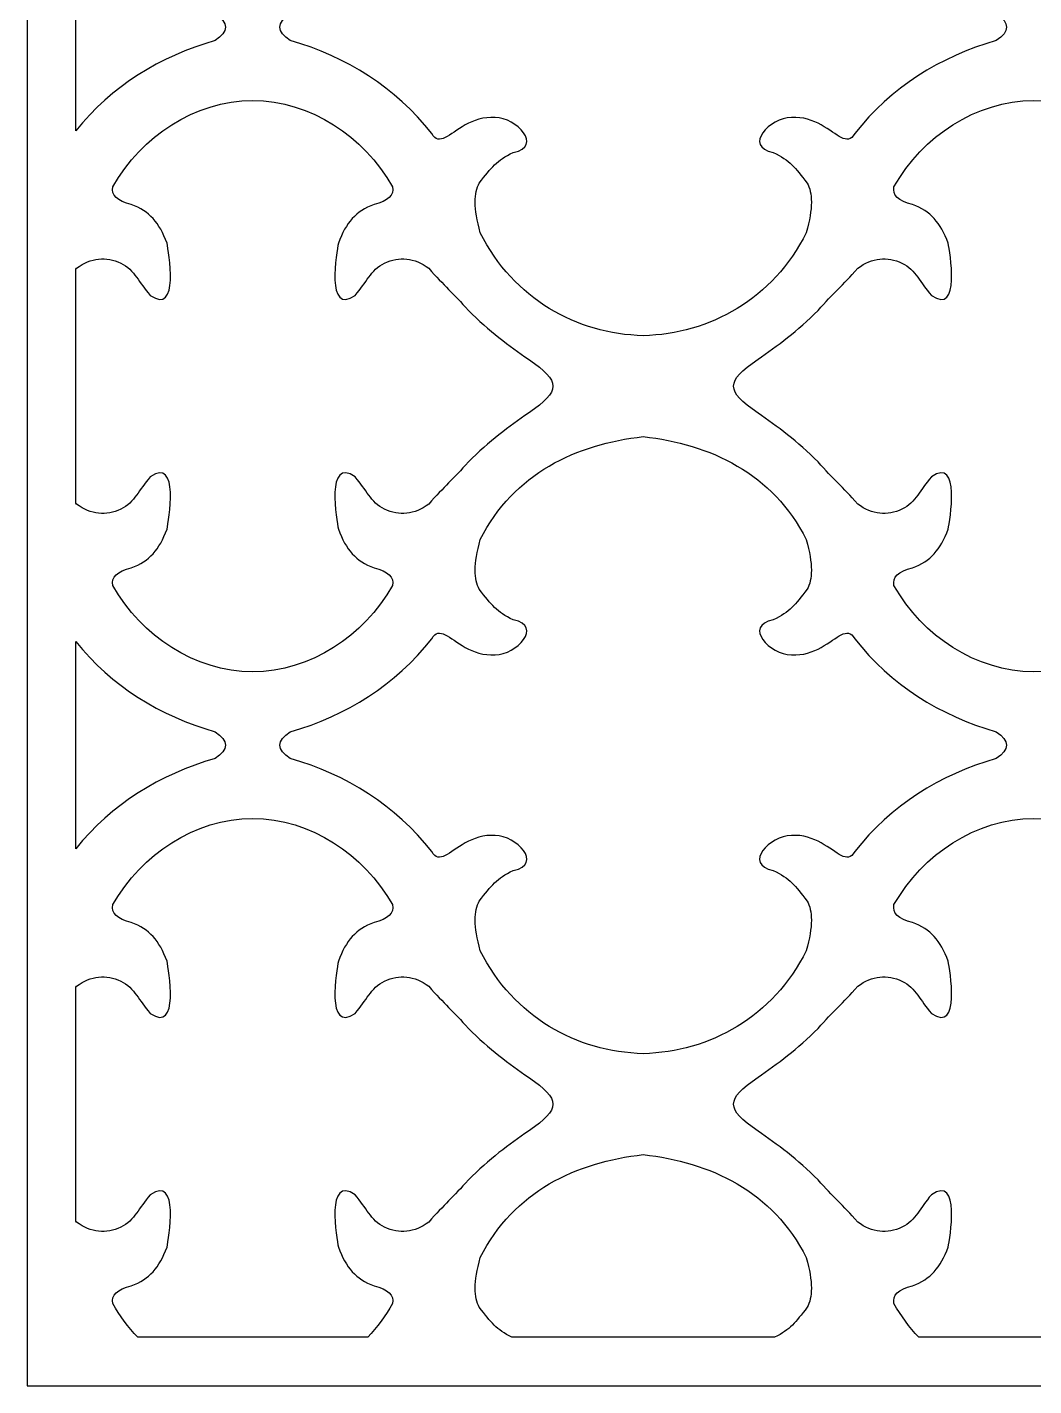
# Model space of a CAD drawing. Header units: centimetres. Extents: x 1.5 to 14, y -9 to -2.4.
# Drawn here: x 1.501 to 3.954, y -9 to -5.69 of the extents above; entities that cross this region are included whole.
import ezdxf

# ---------------------------------------------------------------- set-up
doc = ezdxf.new("R2010")
doc.units = ezdxf.units.CM
doc.header["$MEASUREMENT"] = 0
doc.layers.add('layer 1', color=7, linetype='Continuous')

msp = doc.modelspace()

# ---------------------------------------------------------------- linework, layer by layer
at = {"layer": 'layer 1', "color": 250}
for points, knots in [([(14.02299, -2.37947), (14.02299, -2.37947), (14.02299, -2.49783), (14.02299, -2.49783), (14.02299, -2.49783), (14.02299, -2.49783), (14.02299, -8.88184), (14.02299, -8.88184), (14.02299, -8.88184), (14.02299, -8.88184), (14.02299, -9.00021), (14.02299, -9.00021), (14.02299, -9.00021), (14.02299, -9.00021), (13.90462, -9.00021), (13.90462, -9.00021), (13.90462, -9.00021), (13.90462, -9.00021), (1.61887, -9.00021), (1.61887, -9.00021), (1.61887, -9.00021), (1.61887, -9.00021), (1.50051, -9.00021), (1.50051, -9.00021), (1.50051, -9.00021), (1.50051, -9.00021), (1.50051, -8.88184), (1.50051, -8.88184), (1.50051, -8.88184), (1.50051, -8.88184), (1.50051, -2.49783), (1.50051, -2.49783), (1.50051, -2.49783), (1.50051, -2.49783), (1.50051, -2.37947), (1.50051, -2.37947), (1.50051, -2.37947), (1.50051, -2.37947), (1.61887, -2.37947), (1.61887, -2.37947), (1.61887, -2.37947), (1.61887, -2.37947), (13.90462, -2.37947), (13.90462, -2.37947), (13.90462, -2.37947), (13.90462, -2.37947), (14.02299, -2.37947), (14.02299, -2.37947)], [0, 0, 0, 0, 0.0769231, 0.0769231, 0.0769231, 0.0769231, 0.1538462, 0.1538462, 0.1538462, 0.1538462, 0.2307692, 0.2307692, 0.2307692, 0.2307692, 0.3076923, 0.3076923, 0.3076923, 0.3076923, 0.3846154, 0.3846154, 0.3846154, 0.3846154, 0.4615385, 0.4615385, 0.4615385, 0.4615385, 0.5384615, 0.5384615, 0.5384615, 0.5384615, 0.6153846, 0.6153846, 0.6153846, 0.6153846, 0.6923077, 0.6923077, 0.6923077, 0.6923077, 0.7692308, 0.7692308, 0.7692308, 0.7692308, 0.8461538, 0.8461538, 0.8461538, 0.8461538, 1, 1, 1, 1]), ([(2.14179, -5.72231), (2.27943, -5.76227), (2.39786, -5.83592), (2.4867, -5.9493), (2.4867, -5.9493), (2.49575, -5.96523), (2.50618, -5.96526), (2.51944, -5.95874), (2.51944, -5.95874), (2.5448, -5.9463), (2.58391, -5.90578), (2.64107, -5.90998), (2.64107, -5.90998), (2.6931, -5.91013), (2.75954, -5.97992), (2.68531, -5.99504), (2.68531, -5.99504), (2.64404, -6.01455), (2.6325, -6.03166), (2.60249, -6.06963), (2.60249, -6.06963), (2.58957, -6.09285), (2.58767, -6.13105), (2.60489, -6.19074), (2.60489, -6.19074), (2.6856, -6.35238), (2.83973, -6.43711), (3.00207, -6.44162), (3.00207, -6.44162), (3.16442, -6.43711), (3.31855, -6.35238), (3.39924, -6.19074), (3.39924, -6.19074), (3.41647, -6.13105), (3.41458, -6.09285), (3.40166, -6.06963), (3.40166, -6.06963), (3.37165, -6.03166), (3.3601, -6.01455), (3.31884, -5.99504), (3.31884, -5.99504), (3.2446, -5.97992), (3.31104, -5.91013), (3.36308, -5.90998), (3.36308, -5.90998), (3.42024, -5.90578), (3.45934, -5.9463), (3.4847, -5.95874), (3.4847, -5.95874), (3.49797, -5.96526), (3.5084, -5.96523), (3.51744, -5.9493), (3.51744, -5.9493), (3.60629, -5.83592), (3.72471, -5.76227), (3.86235, -5.72231), (3.86235, -5.72231), (3.89603, -5.70182), (3.89602, -5.67783), (3.86235, -5.65737), (3.86235, -5.65737), (3.72471, -5.61741), (3.60629, -5.54376), (3.51744, -5.43037), (3.51744, -5.43037), (3.5084, -5.41445), (3.49797, -5.41441), (3.4847, -5.42094), (3.4847, -5.42094), (3.45934, -5.43339), (3.42024, -5.47391), (3.36308, -5.46969), (3.36308, -5.46969), (3.31104, -5.46954), (3.2446, -5.39976), (3.31884, -5.38465), (3.31884, -5.38465), (3.3601, -5.36513), (3.37165, -5.34801), (3.40166, -5.31005), (3.40166, -5.31005), (3.41458, -5.28683), (3.41647, -5.24863), (3.39924, -5.18894), (3.39924, -5.18894), (3.31855, -5.02729), (3.16442, -4.95621), (3.00207, -4.93806), (3.00207, -4.93806), (2.83973, -4.95621), (2.6856, -5.02729), (2.60489, -5.18894), (2.60489, -5.18894), (2.58767, -5.24863), (2.58957, -5.28683), (2.60249, -5.31005), (2.60249, -5.31005), (2.6325, -5.34801), (2.64404, -5.36513), (2.68531, -5.38465), (2.68531, -5.38465), (2.75954, -5.39976), (2.6931, -5.46954), (2.64107, -5.46969), (2.64107, -5.46969), (2.58391, -5.47391), (2.5448, -5.43339), (2.51944, -5.42094), (2.51944, -5.42094), (2.50618, -5.41441), (2.49575, -5.41445), (2.4867, -5.43037), (2.4867, -5.43037), (2.39786, -5.54376), (2.27943, -5.61741), (2.14179, -5.65737), (2.14179, -5.65737), (2.10814, -5.67783), (2.10813, -5.70184), (2.14179, -5.72231)], [0, 0, 0, 0, 0.0322581, 0.0322581, 0.0322581, 0.0322581, 0.0645161, 0.0645161, 0.0645161, 0.0645161, 0.0967742, 0.0967742, 0.0967742, 0.0967742, 0.1290323, 0.1290323, 0.1290323, 0.1290323, 0.1612903, 0.1612903, 0.1612903, 0.1612903, 0.1935484, 0.1935484, 0.1935484, 0.1935484, 0.2258065, 0.2258065, 0.2258065, 0.2258065, 0.2580645, 0.2580645, 0.2580645, 0.2580645, 0.2903226, 0.2903226, 0.2903226, 0.2903226, 0.3225806, 0.3225806, 0.3225806, 0.3225806, 0.3548387, 0.3548387, 0.3548387, 0.3548387, 0.3870968, 0.3870968, 0.3870968, 0.3870968, 0.4193548, 0.4193548, 0.4193548, 0.4193548, 0.4516129, 0.4516129, 0.4516129, 0.4516129, 0.483871, 0.483871, 0.483871, 0.483871, 0.516129, 0.516129, 0.516129, 0.516129, 0.5483871, 0.5483871, 0.5483871, 0.5483871, 0.5806452, 0.5806452, 0.5806452, 0.5806452, 0.6129032, 0.6129032, 0.6129032, 0.6129032, 0.6451613, 0.6451613, 0.6451613, 0.6451613, 0.6774194, 0.6774194, 0.6774194, 0.6774194, 0.7096774, 0.7096774, 0.7096774, 0.7096774, 0.7419355, 0.7419355, 0.7419355, 0.7419355, 0.7741935, 0.7741935, 0.7741935, 0.7741935, 0.8064516, 0.8064516, 0.8064516, 0.8064516, 0.8387097, 0.8387097, 0.8387097, 0.8387097, 0.8709677, 0.8709677, 0.8709677, 0.8709677, 0.9032258, 0.9032258, 0.9032258, 0.9032258, 0.9354839, 0.9354839, 0.9354839, 0.9354839, 1, 1, 1, 1]), ([(1.61887, -5.43702), (1.61887, -5.43702), (1.61887, -5.94263), (1.61887, -5.94263), (1.61887, -5.94263), (1.70711, -5.83302), (1.82355, -5.76148), (1.95849, -5.72231), (1.95849, -5.72231), (1.99216, -5.70182), (1.99215, -5.67783), (1.95849, -5.65737), (1.95849, -5.65737), (1.82355, -5.6182), (1.70711, -5.54664), (1.61887, -5.43702)], [0, 0, 0, 0, 0.2, 0.2, 0.2, 0.2, 0.4, 0.4, 0.4, 0.4, 0.6, 0.6, 0.6, 0.6, 1, 1, 1, 1]), ([(1.61887, -6.27957), (1.61887, -6.27957), (1.61887, -6.84947), (1.61887, -6.84947), (1.61887, -6.84947), (1.61887, -6.84947), (1.62079, -6.85168), (1.62079, -6.85168), (1.62079, -6.85168), (1.6567, -6.87868), (1.69261, -6.88029), (1.72854, -6.86452), (1.72854, -6.86452), (1.76363, -6.84713), (1.7725, -6.81676), (1.80037, -6.78574), (1.80037, -6.78574), (1.87336, -6.73458), (1.84482, -6.8943), (1.84133, -6.91264), (1.84133, -6.91264), (1.82227, -6.96398), (1.799, -6.99016), (1.75426, -7.0073), (1.75426, -7.0073), (1.71996, -7.01531), (1.70494, -7.02975), (1.70924, -7.05061), (1.70924, -7.05061), (1.78031, -7.17407), (1.90785, -7.25938), (2.05013, -7.26077), (2.05013, -7.26077), (2.19242, -7.25938), (2.31997, -7.17407), (2.39103, -7.05061), (2.39103, -7.05061), (2.39532, -7.02975), (2.38031, -7.01531), (2.346, -7.0073), (2.346, -7.0073), (2.30127, -6.99016), (2.27799, -6.96398), (2.25894, -6.91264), (2.25894, -6.91264), (2.25546, -6.8943), (2.2269, -6.73458), (2.2999, -6.78574), (2.2999, -6.78574), (2.32777, -6.81676), (2.33663, -6.84713), (2.37174, -6.86452), (2.37174, -6.86452), (2.40765, -6.88029), (2.44357, -6.87868), (2.47947, -6.85168), (2.47947, -6.85168), (2.51646, -6.80943), (2.53897, -6.79126), (2.57595, -6.74901), (2.57595, -6.74901), (2.62582, -6.69849), (2.6758, -6.66229), (2.72227, -6.63029), (2.72227, -6.63029), (2.76344, -6.60126), (2.78179, -6.58469), (2.78179, -6.56452), (2.78179, -6.56452), (2.78179, -6.54437), (2.76344, -6.52779), (2.72227, -6.49876), (2.72227, -6.49876), (2.6758, -6.46677), (2.62582, -6.43056), (2.57595, -6.38005), (2.57595, -6.38005), (2.53897, -6.3378), (2.51646, -6.31962), (2.47947, -6.27737), (2.47947, -6.27737), (2.44357, -6.25038), (2.40765, -6.24878), (2.37174, -6.26454), (2.37174, -6.26454), (2.33663, -6.28194), (2.32777, -6.3123), (2.2999, -6.34331), (2.2999, -6.34331), (2.2269, -6.39447), (2.25546, -6.23475), (2.25894, -6.21642), (2.25894, -6.21642), (2.27799, -6.16508), (2.30127, -6.13889), (2.346, -6.12176), (2.346, -6.12176), (2.38031, -6.11376), (2.39532, -6.09932), (2.39103, -6.07845), (2.39103, -6.07845), (2.31997, -5.95499), (2.19242, -5.86967), (2.05013, -5.86829), (2.05013, -5.86829), (1.90785, -5.86967), (1.78031, -5.95499), (1.70924, -6.07845), (1.70924, -6.07845), (1.70494, -6.09932), (1.71996, -6.11376), (1.75426, -6.12176), (1.75426, -6.12176), (1.799, -6.13889), (1.82227, -6.16508), (1.84133, -6.21642), (1.84133, -6.21642), (1.84482, -6.23475), (1.87336, -6.39447), (1.80037, -6.34331), (1.80037, -6.34331), (1.7725, -6.3123), (1.76363, -6.28194), (1.72854, -6.26454), (1.72854, -6.26454), (1.69261, -6.24878), (1.6567, -6.25038), (1.62079, -6.27737), (1.62079, -6.27737), (1.62079, -6.27737), (1.61887, -6.27957), (1.61887, -6.27957)], [0, 0, 0, 0, 0.0294118, 0.0294118, 0.0294118, 0.0294118, 0.0588235, 0.0588235, 0.0588235, 0.0588235, 0.0882353, 0.0882353, 0.0882353, 0.0882353, 0.1176471, 0.1176471, 0.1176471, 0.1176471, 0.1470588, 0.1470588, 0.1470588, 0.1470588, 0.1764706, 0.1764706, 0.1764706, 0.1764706, 0.2058824, 0.2058824, 0.2058824, 0.2058824, 0.2352941, 0.2352941, 0.2352941, 0.2352941, 0.2647059, 0.2647059, 0.2647059, 0.2647059, 0.2941176, 0.2941176, 0.2941176, 0.2941176, 0.3235294, 0.3235294, 0.3235294, 0.3235294, 0.3529412, 0.3529412, 0.3529412, 0.3529412, 0.3823529, 0.3823529, 0.3823529, 0.3823529, 0.4117647, 0.4117647, 0.4117647, 0.4117647, 0.4411765, 0.4411765, 0.4411765, 0.4411765, 0.4705882, 0.4705882, 0.4705882, 0.4705882, 0.5, 0.5, 0.5, 0.5, 0.5294118, 0.5294118, 0.5294118, 0.5294118, 0.5588235, 0.5588235, 0.5588235, 0.5588235, 0.5882353, 0.5882353, 0.5882353, 0.5882353, 0.6176471, 0.6176471, 0.6176471, 0.6176471, 0.6470588, 0.6470588, 0.6470588, 0.6470588, 0.6764706, 0.6764706, 0.6764706, 0.6764706, 0.7058824, 0.7058824, 0.7058824, 0.7058824, 0.7352941, 0.7352941, 0.7352941, 0.7352941, 0.7647059, 0.7647059, 0.7647059, 0.7647059, 0.7941176, 0.7941176, 0.7941176, 0.7941176, 0.8235294, 0.8235294, 0.8235294, 0.8235294, 0.8529412, 0.8529412, 0.8529412, 0.8529412, 0.8823529, 0.8823529, 0.8823529, 0.8823529, 0.9117647, 0.9117647, 0.9117647, 0.9117647, 0.9411765, 0.9411765, 0.9411765, 0.9411765, 1, 1, 1, 1]), ([(3.22237, -6.56452), (3.22237, -6.58469), (3.2407, -6.60126), (3.28187, -6.63029), (3.28187, -6.63029), (3.32836, -6.66229), (3.37833, -6.69849), (3.42819, -6.74901), (3.42819, -6.74901), (3.46516, -6.79126), (3.48768, -6.80943), (3.52467, -6.85168), (3.52467, -6.85168), (3.56057, -6.87868), (3.59648, -6.88029), (3.63241, -6.86452), (3.63241, -6.86452), (3.6675, -6.84713), (3.67637, -6.81676), (3.70425, -6.78574), (3.70425, -6.78574), (3.77724, -6.73458), (3.74869, -6.8943), (3.7452, -6.91264), (3.7452, -6.91264), (3.72614, -6.96398), (3.70287, -6.99016), (3.65815, -7.0073), (3.65815, -7.0073), (3.62383, -7.01531), (3.60881, -7.02975), (3.6131, -7.05061), (3.6131, -7.05061), (3.68418, -7.17407), (3.81172, -7.25938), (3.95401, -7.26077), (3.95401, -7.26077), (4.09629, -7.25938), (4.22383, -7.17407), (4.29491, -7.05061), (4.29491, -7.05061), (4.2992, -7.02975), (4.28419, -7.01531), (4.24988, -7.0073), (4.24988, -7.0073), (4.20514, -6.99016), (4.18188, -6.96398), (4.16282, -6.91264), (4.16282, -6.91264), (4.15932, -6.8943), (4.13077, -6.73458), (4.20376, -6.78574), (4.20376, -6.78574), (4.23165, -6.81676), (4.24052, -6.84713), (4.27561, -6.86452), (4.27561, -6.86452), (4.31153, -6.88029), (4.34745, -6.87868), (4.38334, -6.85168), (4.38334, -6.85168), (4.42033, -6.80943), (4.44285, -6.79126), (4.47982, -6.74901), (4.47982, -6.74901), (4.52968, -6.69849), (4.57966, -6.66229), (4.62615, -6.63029), (4.62615, -6.63029), (4.66732, -6.60126), (4.68565, -6.58469), (4.68565, -6.56452), (4.68565, -6.56452), (4.68565, -6.54437), (4.66732, -6.52779), (4.62615, -6.49876), (4.62615, -6.49876), (4.57966, -6.46677), (4.52968, -6.43056), (4.47982, -6.38005), (4.47982, -6.38005), (4.44285, -6.3378), (4.42033, -6.31962), (4.38334, -6.27737), (4.38334, -6.27737), (4.34745, -6.25038), (4.31153, -6.24878), (4.27561, -6.26454), (4.27561, -6.26454), (4.24052, -6.28194), (4.23165, -6.3123), (4.20376, -6.34331), (4.20376, -6.34331), (4.13077, -6.39447), (4.15932, -6.23475), (4.16282, -6.21642), (4.16282, -6.21642), (4.18188, -6.16508), (4.20514, -6.13889), (4.24988, -6.12176), (4.24988, -6.12176), (4.28419, -6.11376), (4.2992, -6.09932), (4.29491, -6.07845), (4.29491, -6.07845), (4.22383, -5.95499), (4.09629, -5.86967), (3.95401, -5.86829), (3.95401, -5.86829), (3.81172, -5.86967), (3.68418, -5.95499), (3.6131, -6.07845), (3.6131, -6.07845), (3.60881, -6.09932), (3.62383, -6.11376), (3.65815, -6.12176), (3.65815, -6.12176), (3.70287, -6.13889), (3.72614, -6.16508), (3.7452, -6.21642), (3.7452, -6.21642), (3.74869, -6.23475), (3.77724, -6.39447), (3.70425, -6.34331), (3.70425, -6.34331), (3.67637, -6.3123), (3.6675, -6.28194), (3.63241, -6.26454), (3.63241, -6.26454), (3.59648, -6.24878), (3.56057, -6.25038), (3.52467, -6.27737), (3.52467, -6.27737), (3.48768, -6.31962), (3.46516, -6.3378), (3.42819, -6.38005), (3.42819, -6.38005), (3.37833, -6.43056), (3.32836, -6.46677), (3.28187, -6.49876), (3.28187, -6.49876), (3.2407, -6.52779), (3.22237, -6.54437), (3.22237, -6.56452)], [0, 0, 0, 0, 0.027027, 0.027027, 0.027027, 0.027027, 0.0540541, 0.0540541, 0.0540541, 0.0540541, 0.0810811, 0.0810811, 0.0810811, 0.0810811, 0.1081081, 0.1081081, 0.1081081, 0.1081081, 0.1351351, 0.1351351, 0.1351351, 0.1351351, 0.1621622, 0.1621622, 0.1621622, 0.1621622, 0.1891892, 0.1891892, 0.1891892, 0.1891892, 0.2162162, 0.2162162, 0.2162162, 0.2162162, 0.2432432, 0.2432432, 0.2432432, 0.2432432, 0.2702703, 0.2702703, 0.2702703, 0.2702703, 0.2972973, 0.2972973, 0.2972973, 0.2972973, 0.3243243, 0.3243243, 0.3243243, 0.3243243, 0.3513514, 0.3513514, 0.3513514, 0.3513514, 0.3783784, 0.3783784, 0.3783784, 0.3783784, 0.4054054, 0.4054054, 0.4054054, 0.4054054, 0.4324324, 0.4324324, 0.4324324, 0.4324324, 0.4594595, 0.4594595, 0.4594595, 0.4594595, 0.4864865, 0.4864865, 0.4864865, 0.4864865, 0.5135135, 0.5135135, 0.5135135, 0.5135135, 0.5405405, 0.5405405, 0.5405405, 0.5405405, 0.5675676, 0.5675676, 0.5675676, 0.5675676, 0.5945946, 0.5945946, 0.5945946, 0.5945946, 0.6216216, 0.6216216, 0.6216216, 0.6216216, 0.6486486, 0.6486486, 0.6486486, 0.6486486, 0.6756757, 0.6756757, 0.6756757, 0.6756757, 0.7027027, 0.7027027, 0.7027027, 0.7027027, 0.7297297, 0.7297297, 0.7297297, 0.7297297, 0.7567568, 0.7567568, 0.7567568, 0.7567568, 0.7837838, 0.7837838, 0.7837838, 0.7837838, 0.8108108, 0.8108108, 0.8108108, 0.8108108, 0.8378378, 0.8378378, 0.8378378, 0.8378378, 0.8648649, 0.8648649, 0.8648649, 0.8648649, 0.8918919, 0.8918919, 0.8918919, 0.8918919, 0.9189189, 0.9189189, 0.9189189, 0.9189189, 0.9459459, 0.9459459, 0.9459459, 0.9459459, 1, 1, 1, 1]), ([(3.00207, -6.68744), (2.83973, -6.70558), (2.6856, -6.77667), (2.60489, -6.93831), (2.60489, -6.93831), (2.58767, -6.99801), (2.58957, -7.03622), (2.60249, -7.05943), (2.60249, -7.05943), (2.6325, -7.09739), (2.64404, -7.1145), (2.68531, -7.13402), (2.68531, -7.13402), (2.75954, -7.14914), (2.6931, -7.21893), (2.64107, -7.21907), (2.64107, -7.21907), (2.58391, -7.22328), (2.5448, -7.18277), (2.51944, -7.17032), (2.51944, -7.17032), (2.50618, -7.16379), (2.49575, -7.16382), (2.4867, -7.17975), (2.4867, -7.17975), (2.39786, -7.29314), (2.27943, -7.36679), (2.14179, -7.40676), (2.14179, -7.40676), (2.10813, -7.42722), (2.10812, -7.45121), (2.14179, -7.47168), (2.14179, -7.47168), (2.27943, -7.51165), (2.39786, -7.5853), (2.4867, -7.69869), (2.4867, -7.69869), (2.49575, -7.71461), (2.50618, -7.71465), (2.51944, -7.70812), (2.51944, -7.70812), (2.5448, -7.69567), (2.58391, -7.65516), (2.64107, -7.65936), (2.64107, -7.65936), (2.6931, -7.65951), (2.75954, -7.7293), (2.68531, -7.74442), (2.68531, -7.74442), (2.64404, -7.76394), (2.6325, -7.78105), (2.60249, -7.819), (2.60249, -7.819), (2.58957, -7.84222), (2.58767, -7.88043), (2.60489, -7.94012), (2.60489, -7.94012), (2.6856, -8.10176), (2.83973, -8.18648), (3.00207, -8.191), (3.00207, -8.191), (3.16442, -8.18648), (3.31855, -8.10176), (3.39924, -7.94012), (3.39924, -7.94012), (3.41647, -7.88043), (3.41458, -7.84222), (3.40166, -7.819), (3.40166, -7.819), (3.37165, -7.78105), (3.3601, -7.76394), (3.31884, -7.74442), (3.31884, -7.74442), (3.2446, -7.7293), (3.31104, -7.65951), (3.36308, -7.65936), (3.36308, -7.65936), (3.42024, -7.65516), (3.45934, -7.69567), (3.4847, -7.70812), (3.4847, -7.70812), (3.49797, -7.71465), (3.5084, -7.71461), (3.51744, -7.69869), (3.51744, -7.69869), (3.60629, -7.5853), (3.72471, -7.51165), (3.86235, -7.47168), (3.86235, -7.47168), (3.89602, -7.45122), (3.89601, -7.42722), (3.86235, -7.40676), (3.86235, -7.40676), (3.72471, -7.36679), (3.60629, -7.29314), (3.51744, -7.17975), (3.51744, -7.17975), (3.5084, -7.16382), (3.49797, -7.16379), (3.4847, -7.17032), (3.4847, -7.17032), (3.45934, -7.18277), (3.42024, -7.22328), (3.36308, -7.21907), (3.36308, -7.21907), (3.31104, -7.21893), (3.2446, -7.14914), (3.31884, -7.13402), (3.31884, -7.13402), (3.3601, -7.1145), (3.37165, -7.09739), (3.40166, -7.05943), (3.40166, -7.05943), (3.41458, -7.03622), (3.41647, -6.99801), (3.39924, -6.93831), (3.39924, -6.93831), (3.31855, -6.77667), (3.16442, -6.70558), (3.00207, -6.68744)], [0, 0, 0, 0, 0.0322581, 0.0322581, 0.0322581, 0.0322581, 0.0645161, 0.0645161, 0.0645161, 0.0645161, 0.0967742, 0.0967742, 0.0967742, 0.0967742, 0.1290323, 0.1290323, 0.1290323, 0.1290323, 0.1612903, 0.1612903, 0.1612903, 0.1612903, 0.1935484, 0.1935484, 0.1935484, 0.1935484, 0.2258065, 0.2258065, 0.2258065, 0.2258065, 0.2580645, 0.2580645, 0.2580645, 0.2580645, 0.2903226, 0.2903226, 0.2903226, 0.2903226, 0.3225806, 0.3225806, 0.3225806, 0.3225806, 0.3548387, 0.3548387, 0.3548387, 0.3548387, 0.3870968, 0.3870968, 0.3870968, 0.3870968, 0.4193548, 0.4193548, 0.4193548, 0.4193548, 0.4516129, 0.4516129, 0.4516129, 0.4516129, 0.483871, 0.483871, 0.483871, 0.483871, 0.516129, 0.516129, 0.516129, 0.516129, 0.5483871, 0.5483871, 0.5483871, 0.5483871, 0.5806452, 0.5806452, 0.5806452, 0.5806452, 0.6129032, 0.6129032, 0.6129032, 0.6129032, 0.6451613, 0.6451613, 0.6451613, 0.6451613, 0.6774194, 0.6774194, 0.6774194, 0.6774194, 0.7096774, 0.7096774, 0.7096774, 0.7096774, 0.7419355, 0.7419355, 0.7419355, 0.7419355, 0.7741935, 0.7741935, 0.7741935, 0.7741935, 0.8064516, 0.8064516, 0.8064516, 0.8064516, 0.8387097, 0.8387097, 0.8387097, 0.8387097, 0.8709677, 0.8709677, 0.8709677, 0.8709677, 0.9032258, 0.9032258, 0.9032258, 0.9032258, 0.9354839, 0.9354839, 0.9354839, 0.9354839, 1, 1, 1, 1]), ([(1.61887, -7.1864), (1.61887, -7.1864), (1.61887, -7.69201), (1.61887, -7.69201), (1.61887, -7.69201), (1.70711, -7.5824), (1.82355, -7.51086), (1.95849, -7.47168), (1.95849, -7.47168), (1.99215, -7.45122), (1.99214, -7.42722), (1.95849, -7.40676), (1.95849, -7.40676), (1.82355, -7.36758), (1.70711, -7.29602), (1.61887, -7.1864)], [0, 0, 0, 0, 0.2, 0.2, 0.2, 0.2, 0.4, 0.4, 0.4, 0.4, 0.6, 0.6, 0.6, 0.6, 1, 1, 1, 1]), ([(1.61887, -8.02895), (1.61887, -8.02895), (1.61887, -8.59885), (1.61887, -8.59885), (1.61887, -8.59885), (1.61887, -8.59885), (1.62079, -8.60107), (1.62079, -8.60107), (1.62079, -8.60107), (1.6567, -8.62806), (1.69261, -8.62966), (1.72854, -8.6139), (1.72854, -8.6139), (1.76363, -8.59652), (1.7725, -8.56614), (1.80037, -8.53513), (1.80037, -8.53513), (1.87336, -8.48396), (1.84482, -8.64368), (1.84133, -8.66202), (1.84133, -8.66202), (1.82227, -8.71336), (1.799, -8.73954), (1.75426, -8.75668), (1.75426, -8.75668), (1.71996, -8.76468), (1.70494, -8.77913), (1.70924, -8.79999), (1.70924, -8.79999), (1.72635, -8.82972), (1.74676, -8.85718), (1.76984, -8.88184), (1.76984, -8.88184), (1.76984, -8.88184), (2.33048, -8.88184), (2.33048, -8.88184), (2.33048, -8.88184), (2.35355, -8.85718), (2.37392, -8.82972), (2.39103, -8.79999), (2.39103, -8.79999), (2.39532, -8.77913), (2.38031, -8.76468), (2.346, -8.75668), (2.346, -8.75668), (2.30127, -8.73954), (2.27799, -8.71336), (2.25894, -8.66202), (2.25894, -8.66202), (2.25546, -8.64368), (2.2269, -8.48396), (2.2999, -8.53513), (2.2999, -8.53513), (2.32777, -8.56614), (2.33663, -8.59652), (2.37174, -8.6139), (2.37174, -8.6139), (2.40765, -8.62966), (2.44357, -8.62806), (2.47947, -8.60107), (2.47947, -8.60107), (2.51646, -8.55882), (2.53897, -8.54064), (2.57595, -8.49839), (2.57595, -8.49839), (2.62582, -8.44787), (2.6758, -8.41166), (2.72227, -8.37967), (2.72227, -8.37967), (2.76344, -8.35065), (2.78179, -8.33407), (2.78179, -8.31391), (2.78179, -8.31391), (2.78179, -8.29375), (2.76344, -8.27718), (2.72227, -8.24815), (2.72227, -8.24815), (2.6758, -8.21616), (2.62582, -8.17994), (2.57595, -8.12942), (2.57595, -8.12942), (2.53897, -8.08717), (2.51646, -8.069), (2.47947, -8.02675), (2.47947, -8.02675), (2.44357, -7.99976), (2.40765, -7.99815), (2.37174, -8.01392), (2.37174, -8.01392), (2.33663, -8.03131), (2.32777, -8.06168), (2.2999, -8.0927), (2.2999, -8.0927), (2.2269, -8.14386), (2.25546, -7.98414), (2.25894, -7.9658), (2.25894, -7.9658), (2.27799, -7.91446), (2.30127, -7.88827), (2.346, -7.87114), (2.346, -7.87114), (2.38031, -7.86314), (2.39532, -7.8487), (2.39103, -7.82783), (2.39103, -7.82783), (2.31997, -7.70437), (2.19242, -7.61906), (2.05013, -7.61767), (2.05013, -7.61767), (1.90785, -7.61906), (1.78031, -7.70437), (1.70924, -7.82783), (1.70924, -7.82783), (1.70494, -7.8487), (1.71996, -7.86314), (1.75426, -7.87114), (1.75426, -7.87114), (1.799, -7.88827), (1.82227, -7.91446), (1.84133, -7.9658), (1.84133, -7.9658), (1.84482, -7.98414), (1.87336, -8.14386), (1.80037, -8.0927), (1.80037, -8.0927), (1.7725, -8.06168), (1.76363, -8.03131), (1.72854, -8.01392), (1.72854, -8.01392), (1.69261, -7.99815), (1.6567, -7.99976), (1.62079, -8.02675), (1.62079, -8.02675), (1.62079, -8.02675), (1.61887, -8.02895), (1.61887, -8.02895)], [0, 0, 0, 0, 0.0285714, 0.0285714, 0.0285714, 0.0285714, 0.0571429, 0.0571429, 0.0571429, 0.0571429, 0.0857143, 0.0857143, 0.0857143, 0.0857143, 0.1142857, 0.1142857, 0.1142857, 0.1142857, 0.1428571, 0.1428571, 0.1428571, 0.1428571, 0.1714286, 0.1714286, 0.1714286, 0.1714286, 0.2, 0.2, 0.2, 0.2, 0.2285714, 0.2285714, 0.2285714, 0.2285714, 0.2571429, 0.2571429, 0.2571429, 0.2571429, 0.2857143, 0.2857143, 0.2857143, 0.2857143, 0.3142857, 0.3142857, 0.3142857, 0.3142857, 0.3428571, 0.3428571, 0.3428571, 0.3428571, 0.3714286, 0.3714286, 0.3714286, 0.3714286, 0.4, 0.4, 0.4, 0.4, 0.4285714, 0.4285714, 0.4285714, 0.4285714, 0.4571429, 0.4571429, 0.4571429, 0.4571429, 0.4857143, 0.4857143, 0.4857143, 0.4857143, 0.5142857, 0.5142857, 0.5142857, 0.5142857, 0.5428571, 0.5428571, 0.5428571, 0.5428571, 0.5714286, 0.5714286, 0.5714286, 0.5714286, 0.6, 0.6, 0.6, 0.6, 0.6285714, 0.6285714, 0.6285714, 0.6285714, 0.6571429, 0.6571429, 0.6571429, 0.6571429, 0.6857143, 0.6857143, 0.6857143, 0.6857143, 0.7142857, 0.7142857, 0.7142857, 0.7142857, 0.7428571, 0.7428571, 0.7428571, 0.7428571, 0.7714286, 0.7714286, 0.7714286, 0.7714286, 0.8, 0.8, 0.8, 0.8, 0.8285714, 0.8285714, 0.8285714, 0.8285714, 0.8571429, 0.8571429, 0.8571429, 0.8571429, 0.8857143, 0.8857143, 0.8857143, 0.8857143, 0.9142857, 0.9142857, 0.9142857, 0.9142857, 0.9428571, 0.9428571, 0.9428571, 0.9428571, 1, 1, 1, 1]), ([(3.67371, -8.88184), (3.67371, -8.88184), (4.23436, -8.88184), (4.23436, -8.88184), (4.23436, -8.88184), (4.25743, -8.85718), (4.2778, -8.82972), (4.29491, -8.79999), (4.29491, -8.79999), (4.2992, -8.77913), (4.28419, -8.76468), (4.24988, -8.75668), (4.24988, -8.75668), (4.20514, -8.73954), (4.18188, -8.71336), (4.16282, -8.66202), (4.16282, -8.66202), (4.15932, -8.64368), (4.13077, -8.48396), (4.20376, -8.53513), (4.20376, -8.53513), (4.23165, -8.56614), (4.24052, -8.59652), (4.27561, -8.6139), (4.27561, -8.6139), (4.31153, -8.62966), (4.34745, -8.62806), (4.38334, -8.60107), (4.38334, -8.60107), (4.42033, -8.55882), (4.44285, -8.54064), (4.47982, -8.49839), (4.47982, -8.49839), (4.52968, -8.44787), (4.57966, -8.41166), (4.62615, -8.37967), (4.62615, -8.37967), (4.66732, -8.35065), (4.68565, -8.33407), (4.68565, -8.31391), (4.68565, -8.31391), (4.68565, -8.29375), (4.66732, -8.27718), (4.62615, -8.24815), (4.62615, -8.24815), (4.57966, -8.21616), (4.52968, -8.17994), (4.47982, -8.12942), (4.47982, -8.12942), (4.44285, -8.08717), (4.42033, -8.069), (4.38334, -8.02675), (4.38334, -8.02675), (4.34745, -7.99976), (4.31153, -7.99815), (4.27561, -8.01392), (4.27561, -8.01392), (4.24052, -8.03131), (4.23165, -8.06168), (4.20376, -8.0927), (4.20376, -8.0927), (4.13077, -8.14386), (4.15932, -7.98414), (4.16282, -7.9658), (4.16282, -7.9658), (4.18188, -7.91446), (4.20514, -7.88827), (4.24988, -7.87114), (4.24988, -7.87114), (4.28419, -7.86314), (4.2992, -7.8487), (4.29491, -7.82783), (4.29491, -7.82783), (4.22383, -7.70437), (4.09629, -7.61906), (3.95401, -7.61767), (3.95401, -7.61767), (3.81172, -7.61906), (3.68418, -7.70437), (3.6131, -7.82783), (3.6131, -7.82783), (3.60881, -7.8487), (3.62383, -7.86314), (3.65815, -7.87114), (3.65815, -7.87114), (3.70287, -7.88827), (3.72614, -7.91446), (3.7452, -7.9658), (3.7452, -7.9658), (3.74869, -7.98414), (3.77724, -8.14386), (3.70425, -8.0927), (3.70425, -8.0927), (3.67637, -8.06168), (3.6675, -8.03131), (3.63241, -8.01392), (3.63241, -8.01392), (3.59648, -7.99815), (3.56057, -7.99976), (3.52467, -8.02675), (3.52467, -8.02675), (3.48768, -8.069), (3.46516, -8.08717), (3.42819, -8.12942), (3.42819, -8.12942), (3.37833, -8.17994), (3.32836, -8.21616), (3.28187, -8.24815), (3.28187, -8.24815), (3.2407, -8.27718), (3.22237, -8.29375), (3.22237, -8.31391), (3.22237, -8.31391), (3.22237, -8.33407), (3.2407, -8.35065), (3.28187, -8.37967), (3.28187, -8.37967), (3.32836, -8.41166), (3.37833, -8.44787), (3.42819, -8.49839), (3.42819, -8.49839), (3.46516, -8.54064), (3.48768, -8.55882), (3.52467, -8.60107), (3.52467, -8.60107), (3.56057, -8.62806), (3.59648, -8.62966), (3.63241, -8.6139), (3.63241, -8.6139), (3.6675, -8.59652), (3.67637, -8.56614), (3.70425, -8.53513), (3.70425, -8.53513), (3.77724, -8.48396), (3.74869, -8.64368), (3.7452, -8.66202), (3.7452, -8.66202), (3.72614, -8.71336), (3.70287, -8.73954), (3.65815, -8.75668), (3.65815, -8.75668), (3.62383, -8.76468), (3.60881, -8.77913), (3.6131, -8.79999), (3.6131, -8.79999), (3.63022, -8.82972), (3.65063, -8.85718), (3.67371, -8.88184)], [0, 0, 0, 0, 0.0263158, 0.0263158, 0.0263158, 0.0263158, 0.0526316, 0.0526316, 0.0526316, 0.0526316, 0.0789474, 0.0789474, 0.0789474, 0.0789474, 0.1052632, 0.1052632, 0.1052632, 0.1052632, 0.1315789, 0.1315789, 0.1315789, 0.1315789, 0.1578947, 0.1578947, 0.1578947, 0.1578947, 0.1842105, 0.1842105, 0.1842105, 0.1842105, 0.2105263, 0.2105263, 0.2105263, 0.2105263, 0.2368421, 0.2368421, 0.2368421, 0.2368421, 0.2631579, 0.2631579, 0.2631579, 0.2631579, 0.2894737, 0.2894737, 0.2894737, 0.2894737, 0.3157895, 0.3157895, 0.3157895, 0.3157895, 0.3421053, 0.3421053, 0.3421053, 0.3421053, 0.3684211, 0.3684211, 0.3684211, 0.3684211, 0.3947368, 0.3947368, 0.3947368, 0.3947368, 0.4210526, 0.4210526, 0.4210526, 0.4210526, 0.4473684, 0.4473684, 0.4473684, 0.4473684, 0.4736842, 0.4736842, 0.4736842, 0.4736842, 0.5, 0.5, 0.5, 0.5, 0.5263158, 0.5263158, 0.5263158, 0.5263158, 0.5526316, 0.5526316, 0.5526316, 0.5526316, 0.5789474, 0.5789474, 0.5789474, 0.5789474, 0.6052632, 0.6052632, 0.6052632, 0.6052632, 0.6315789, 0.6315789, 0.6315789, 0.6315789, 0.6578947, 0.6578947, 0.6578947, 0.6578947, 0.6842105, 0.6842105, 0.6842105, 0.6842105, 0.7105263, 0.7105263, 0.7105263, 0.7105263, 0.7368421, 0.7368421, 0.7368421, 0.7368421, 0.7631579, 0.7631579, 0.7631579, 0.7631579, 0.7894737, 0.7894737, 0.7894737, 0.7894737, 0.8157895, 0.8157895, 0.8157895, 0.8157895, 0.8421053, 0.8421053, 0.8421053, 0.8421053, 0.8684211, 0.8684211, 0.8684211, 0.8684211, 0.8947368, 0.8947368, 0.8947368, 0.8947368, 0.9210526, 0.9210526, 0.9210526, 0.9210526, 0.9473684, 0.9473684, 0.9473684, 0.9473684, 1, 1, 1, 1]), ([(2.68208, -8.88184), (2.68208, -8.88184), (3.32208, -8.88184), (3.32208, -8.88184), (3.32208, -8.88184), (3.36073, -8.86295), (3.37245, -8.84577), (3.40166, -8.80882), (3.40166, -8.80882), (3.41458, -8.78559), (3.41647, -8.74739), (3.39924, -8.6877), (3.39924, -8.6877), (3.31855, -8.52606), (3.16442, -8.45497), (3.00207, -8.43682), (3.00207, -8.43682), (2.83973, -8.45497), (2.6856, -8.52606), (2.60489, -8.6877), (2.60489, -8.6877), (2.58767, -8.74739), (2.58957, -8.78559), (2.60249, -8.80882), (2.60249, -8.80882), (2.6317, -8.84577), (2.64342, -8.86295), (2.68208, -8.88184)], [0, 0, 0, 0, 0.125, 0.125, 0.125, 0.125, 0.25, 0.25, 0.25, 0.25, 0.375, 0.375, 0.375, 0.375, 0.5, 0.5, 0.5, 0.5, 0.625, 0.625, 0.625, 0.625, 0.75, 0.75, 0.75, 0.75, 1, 1, 1, 1])]:
    msp.add_open_spline(points, degree=3, knots=knots, dxfattribs=at)

doc.saveas('drawing.dxf')
